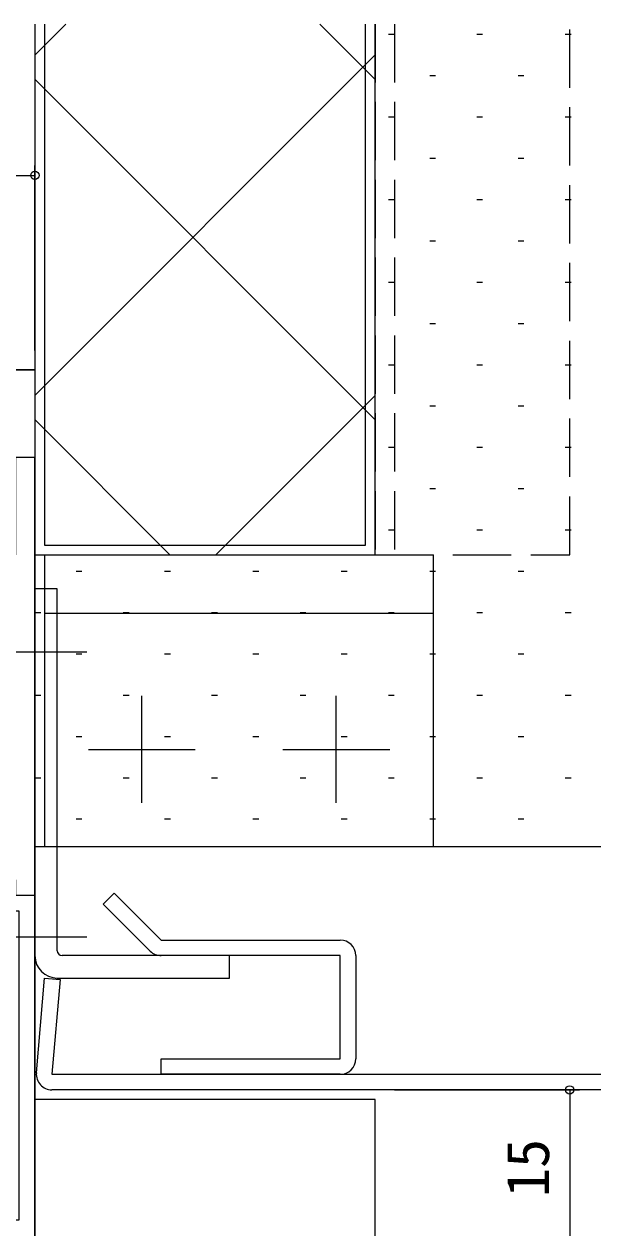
# Model space of a CAD drawing. Units: millimetres, scale not verified. Extents: x -567 to 567, y -403 to 403.
# Drawn here: x -343.8 to -285.3, y 116.3 to 240 of the extents above; entities that cross this region are included whole.
import ezdxf
from ezdxf.enums import TextEntityAlignment as Align

# ---------------------------------------------------------------- set-up
doc = ezdxf.new("R2010")
doc.units = ezdxf.units.MM
doc.header["$LTSCALE"] = 2
doc.linetypes.add('CHAIN2', pattern=[12, 9, -1, 1, -1])
doc.linetypes.add('DASHED3', pattern=[4, 3, -1])
for name, color, linetype, lineweight in [('0-1_USER1', 2, 'Continuous', 9), ('0-2_YKK_ZWAK', 4, 'Continuous', 9), ('0-4_YKK_12', 6, 'Continuous', 9), ('0-6_YKK_D', 3, 'Continuous', 9), ('0-7_YSS_K', 7, 'Continuous', 9)]:
    doc.layers.add(name, color=color, linetype=linetype, lineweight=lineweight)
doc.styles.add('ＭＳ ゴシック', font='')
doc.styles.get('ＭＳ ゴシック').set_extended_font_data('MS Gothic')

msp = doc.modelspace()

# ---------------------------------------------------------------- linework, layer by layer
at = {"layer": '0-1_USER1'}
for p, q in [((-342.726, 240), (-342.726, 65.504)), ((-342.726, 204.45), (-387.726, 204.45)), ((-345.326, 150.45), (-342.726, 150.45)), ((-342.726, 5.835), (-342.726, 150.45)), ((-342.726, 130.804), (-342.726, 5.835)), ((-307.726, 129.45), (-342.726, 129.45)), ((-307.726, 5.835), (-307.726, 129.45))]:
    msp.add_line(p, q, dxfattribs=at)
at = {"layer": '0-1_USER1', "linetype": 'DASHED3'}
for p, q in [((-307.726, 240), (-307.726, 185.45)), ((-305.726, 240), (-305.726, 185.45))]:
    msp.add_line(p, q, dxfattribs=at)
msp.add_lwpolyline([(-307.726, 185.45), (-287.726, 185.45), (-287.726, 240)], dxfattribs=at)
at = {"layer": '0-2_YKK_ZWAK'}
for p, q in [((-341.726, 185.45), (-301.726, 185.45)), ((-341.726, 185.45), (-341.726, 155.45)), ((-301.726, 155.45), (-301.726, 185.45)), ((-341.726, 179.45), (-301.726, 179.45)), ((-341.726, 155.45), (-301.726, 155.45)), ((-322.726, 144.25), (-339.926, 144.25)), ((-309.726, 144.25), (-309.726, 133.65)), ((-215.726, 130.45), (-340.98, 130.45))]:
    msp.add_line(p, q, dxfattribs=at)
at = {"layer": '0-2_YKK_ZWAK', "linetype": 'CHAIN2'}
for p, q in [((-337.373, 175.45), (-352.056, 175.45)), ((-331.726, 159.95), (-331.726, 170.95)), ((-311.726, 159.95), (-311.726, 170.95)), ((-337.226, 165.45), (-326.226, 165.45)), ((-317.226, 165.45), (-306.226, 165.45)), ((-337.373, 146.15), (-352.056, 146.15))]:
    msp.add_line(p, q, dxfattribs=at)
at = {"layer": '0-2_YKK_ZWAK'}
msp.add_lwpolyline([(-387.726, 204.45), (-342.726, 204.45), (-342.726, 195.45), (-387.726, 195.45)], close=True, dxfattribs=at)
for points in [[(-340.426, 144.75), (-340.426, 181.95), (-342.726, 181.95), (-342.726, 144.25)], [(-330.857, 144.719), (-335.692, 149.553), (-334.561, 150.685)], [(-334.561, 150.685), (-329.726, 145.85), (-311.326, 145.85)], [(-340.426, 141.95), (-322.726, 141.95), (-322.726, 144.25)], [(-311.326, 132.05), (-329.726, 132.05), (-329.726, 133.65), (-311.326, 133.65), (-311.326, 144.25), (-329.726, 144.25)], [(-342.574, 132.189), (-341.72, 141.95), (-340.126, 141.811), (-340.98, 132.05), (-215.726, 132.05)]]:
    msp.add_lwpolyline(points, dxfattribs=at)
for centre, radius, start, end in [((-311.326, 144.25), 1.6, 0, 90), ((-340.426, 144.25), 2.3, 180, 270), ((-339.926, 144.75), 0.5, 180, 270), ((-329.726, 145.85), 1.6, 225, 270), ((-311.326, 133.65), 1.6, 270, 0), ((-340.98, 132.05), 1.6, 175, 270)]:
    msp.add_arc(centre, radius, start, end, dxfattribs=at)
at = {"layer": '0-4_YKK_12'}
for p, q in [((-342.726, 206.45), (-342.726, 225.45)), ((-412.726, 224.45), (-342.726, 224.45)), ((-305.726, 130.45), (-286.726, 130.45)), ((-287.726, 130.45), (-287.726, 115.45))]:
    msp.add_line(p, q, dxfattribs=at)
for centre in [(-342.726, 224.45), (-287.726, 130.45)]:
    msp.add_circle(centre, 0.425, dxfattribs=at)
at = {"layer": '0-6_YKK_D'}
for p, q in [((-339.54, 240), (-342.726, 236.813)), ((-307.726, 234.32), (-313.407, 240)), ((-306.366, 238.952), (-305.766, 238.952)), ((-297.276, 238.952), (-296.676, 238.952)), ((-288.186, 238.952), (-287.586, 238.952)), ((-307.726, 236.827), (-342.726, 201.825)), ((-307.726, 199.333), (-342.726, 234.331)), ((-302.121, 234.707), (-301.521, 234.707)), ((-293.031, 234.707), (-292.431, 234.707)), ((-306.366, 230.462), (-305.766, 230.462)), ((-297.276, 230.462), (-296.676, 230.462)), ((-288.186, 230.462), (-287.586, 230.462)), ((-302.121, 226.217), (-301.521, 226.217)), ((-293.031, 226.217), (-292.431, 226.217)), ((-306.366, 221.972), (-305.766, 221.972)), ((-297.276, 221.972), (-296.676, 221.972)), ((-288.186, 221.972), (-287.586, 221.972)), ((-302.121, 217.727), (-301.521, 217.727)), ((-293.031, 217.727), (-292.431, 217.727)), ((-306.366, 213.482), (-305.766, 213.482)), ((-297.276, 213.482), (-296.676, 213.482)), ((-288.186, 213.482), (-287.586, 213.482)), ((-302.121, 209.237), (-301.521, 209.237)), ((-293.031, 209.237), (-292.431, 209.237)), ((-306.366, 204.992), (-305.766, 204.992)), ((-297.276, 204.992), (-296.676, 204.992)), ((-288.186, 204.992), (-287.586, 204.992)), ((-307.726, 201.838), (-324.113, 185.45)), ((-302.121, 200.747), (-301.521, 200.747)), ((-293.031, 200.747), (-292.431, 200.747)), ((-328.831, 185.45), (-342.726, 199.344)), ((-306.366, 196.502), (-305.766, 196.502)), ((-297.276, 196.502), (-296.676, 196.502)), ((-288.186, 196.502), (-287.586, 196.502)), ((-302.121, 192.257), (-301.521, 192.257)), ((-293.031, 192.257), (-292.431, 192.257)), ((-306.366, 188.012), (-305.766, 188.012)), ((-297.276, 188.012), (-296.676, 188.012)), ((-288.186, 188.012), (-287.586, 188.012)), ((-338.481, 183.767), (-337.881, 183.767)), ((-329.391, 183.767), (-328.791, 183.767)), ((-320.301, 183.767), (-319.701, 183.767)), ((-311.211, 183.767), (-310.611, 183.767)), ((-302.121, 183.767), (-301.521, 183.767)), ((-293.031, 183.767), (-292.431, 183.767)), ((-342.726, 179.522), (-342.126, 179.522)), ((-333.636, 179.522), (-333.036, 179.522)), ((-324.546, 179.522), (-323.946, 179.522)), ((-315.456, 179.522), (-314.856, 179.522)), ((-306.366, 179.522), (-305.766, 179.522)), ((-297.276, 179.522), (-296.676, 179.522)), ((-288.186, 179.522), (-287.586, 179.522)), ((-338.481, 175.277), (-337.881, 175.277)), ((-329.391, 175.277), (-328.791, 175.277)), ((-320.301, 175.277), (-319.701, 175.277)), ((-311.211, 175.277), (-310.611, 175.277)), ((-302.121, 175.277), (-301.521, 175.277)), ((-293.031, 175.277), (-292.431, 175.277)), ((-342.726, 171.032), (-342.126, 171.032)), ((-333.636, 171.032), (-333.036, 171.032)), ((-324.546, 171.032), (-323.946, 171.032)), ((-315.456, 171.032), (-314.856, 171.032)), ((-306.366, 171.032), (-305.766, 171.032)), ((-297.276, 171.032), (-296.676, 171.032)), ((-288.186, 171.032), (-287.586, 171.032)), ((-338.481, 166.787), (-337.881, 166.787)), ((-329.391, 166.787), (-328.791, 166.787)), ((-320.301, 166.787), (-319.701, 166.787)), ((-311.211, 166.787), (-310.611, 166.787)), ((-302.121, 166.787), (-301.521, 166.787)), ((-293.031, 166.787), (-292.431, 166.787)), ((-342.726, 162.542), (-342.126, 162.542)), ((-333.636, 162.542), (-333.036, 162.542)), ((-324.546, 162.542), (-323.946, 162.542)), ((-315.456, 162.542), (-314.856, 162.542)), ((-306.366, 162.542), (-305.766, 162.542)), ((-297.276, 162.542), (-296.676, 162.542)), ((-288.186, 162.542), (-287.586, 162.542)), ((-338.481, 158.297), (-337.881, 158.297)), ((-329.391, 158.297), (-328.791, 158.297)), ((-320.301, 158.297), (-319.701, 158.297)), ((-311.211, 158.297), (-310.611, 158.297)), ((-302.121, 158.297), (-301.521, 158.297)), ((-293.031, 158.297), (-292.431, 158.297)), ((-342.726, 155.45), (-227.726, 155.45))]:
    msp.add_line(p, q, dxfattribs=at)
for points in [[(-342.726, 240), (-342.726, 185.45), (-307.726, 185.45), (-307.726, 240)], [(-341.726, 240), (-341.726, 186.45), (-308.726, 186.45), (-308.726, 240)]]:
    msp.add_lwpolyline(points, dxfattribs=at)
at = {"layer": '0-7_YSS_K'}
for points in [[(-344.726, 152.05), (-344.726, 150.45), (-342.726, 150.45), (-342.726, 195.45), (-344.726, 195.45), (-344.726, 185.45), (-382.226, 185.45), (-382.226, 195.45), (-387.726, 195.45), (-387.726, 189.45), (-386.726, 189.45), (-386.726, 193.45), (-384.226, 193.45), (-384.226, 183.95), (-386.726, 183.95), (-386.726, 185.45), (-387.726, 185.45), (-387.726, 182.15), (-389.226, 182.15), (-389.226, 181.15), (-387.226, 181.15)], [(-359.376, 117.08), (-344.356, 117.08), (-344.356, 148.82), (-350.635, 148.82), (-351.726, 149.45), (-351.726, 150.45), (-348.184, 150.45), (-348.001, 150.33), (-347.451, 150.33), (-347.268, 150.45), (-347.184, 150.45), (-347.001, 150.33), (-346.451, 150.33), (-346.268, 150.45), (-342.726, 150.45), (-342.726, 115.45)]]:
    msp.add_lwpolyline(points, dxfattribs=at)

# ---------------------------------------------------------------- texts
at = {"layer": '0-4_YKK_12', "style": 'ＭＳ ゴシック'}
msp.add_text('15', height=4.399, rotation=90, dxfattribs=at).set_placement((-288.526, 119.43), align=Align.BOTTOM_LEFT)

doc.saveas('drawing.dxf')
